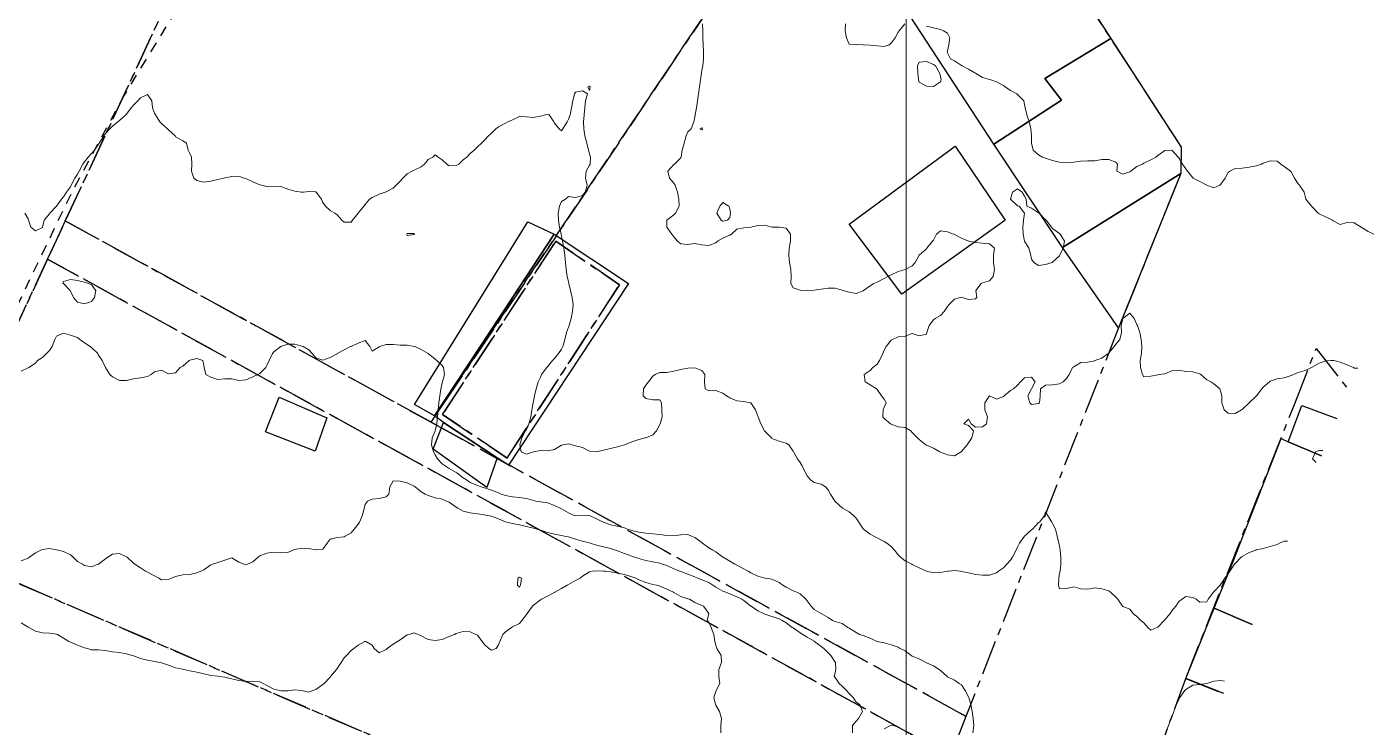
# Model space of a CAD drawing. Header units: centimetres. Extents: x 0 to 642158, y -847 to 649707.
# Drawn here: x 617604.1 to 617699.9, y 620588.1 to 620638 of the extents above; entities that cross this region are included whole.
import ezdxf

# ---------------------------------------------------------------- set-up
doc = ezdxf.new("R2010")
doc.units = ezdxf.units.CM
doc.header["$MEASUREMENT"] = 0
doc.linetypes.add('CENTERX2', pattern=[4, 2.5, -0.5, 0.5, -0.5])
doc.linetypes.add('JIS_02_0.7', pattern=[1.35, 0.75, -0.6])
for name, color, linetype, lineweight in [('MEV_grille', 254, 'Continuous', 9), ('WAL_parcellaire agricole', 7, 'JIS_02_0.7', 25), ('WAL_topographie 0.5', 253, 'Continuous', 20)]:
    doc.layers.add(name, color=color, linetype=linetype, lineweight=lineweight)
doc.layers.add('SPW_batiments', color=7, linetype='Continuous')
doc.layers.add('SPW_parcellaire cadastral', color=7, linetype='CENTERX2', lineweight=25, true_color=0xff0542)

# ---------------------------------------------------------------- blocks, each defined once
blk = doc.blocks.new('*U112')
at = {"layer": 'MEV_grille', "transparency": 33554687}
blk.add_lwpolyline([(0, 1825.476), (0, -1825.476)], dxfattribs=at)
blk = doc.blocks.new('*U113')
at = {"layer": 'MEV_grille', "color": 0, "linetype": 'ByBlock', "lineweight": -2, "transparency": 16777216}
blk.add_blockref('*U112', (2300, 0), dxfattribs=at)

msp = doc.modelspace()

# ---------------------------------------------------------------- linework, layer by layer
at = {"layer": 'SPW_batiments'}
for points in [[(617681.401, 620637.194), (617676.694, 620634.351), (617677.874, 620632.794), (617673.062, 620629.675), (617663.461, 620644.372), (617665.099, 620645.418), (617672.86, 620650.374), (617681.401, 620637.194)], [(617686.413, 620629.458), (617686.379, 620627.575), (617677.954, 620622.309), (617673.062, 620629.675), (617677.874, 620632.794), (617676.694, 620634.351), (617681.401, 620637.194), (617686.413, 620629.458)], [(617673.864, 620624.257), (617673.669, 620624.117), (617666.497, 620618.973), (617662.747, 620623.973), (617670.313, 620629.523), (617673.864, 620624.257)], [(617681.947, 620616.575), (617677.954, 620622.309), (617686.379, 620627.575), (617681.947, 620616.575)], [(617631.764, 620611.119), (617639.84, 620624.128), (617641.73, 620623.253), (617638.677, 620618.622), (617633.199, 620610.311), (617631.764, 620611.119)], [(617647.014, 620619.755), (617638.466, 620606.803), (617637.669, 620607.328), (617633.847, 620609.847), (617633.199, 620610.311), (617638.677, 620618.622), (617641.73, 620623.253), (617647.014, 620619.755)], [(617625.532, 620610.168), (617624.682, 620607.801), (617621.149, 620609.168), (617622.132, 620611.651), (617625.532, 620610.168)], [(617696.412, 620607.471), (617694.047, 620608.474), (617695.015, 620611.06), (617697.507, 620610.135)], [(617637.669, 620607.328), (617636.932, 620605.22), (617633.099, 620607.936), (617633.847, 620609.847), (617637.669, 620607.328)], [(617691.471, 620595.452), (617688.767, 620596.614), (617690.099, 620599.893), (617693.531, 620608.693), (617694.047, 620608.474)], [(617694.047, 620608.474), (617696.412, 620607.471)], [(617689.448, 620590.529), (617687.046, 620591.484), (617686.733, 620591.609), (617688.767, 620596.614), (617691.471, 620595.452)]]:
    msp.add_lwpolyline(points, dxfattribs=at)
at = {"layer": 'SPW_parcellaire cadastral'}
for points in [[(617622.857, 620723.826), (617655.062, 620676.161), (617614.776, 620641.119), (617606.885, 620624.196), (617605.627, 620621.473), (617596.3, 620601.495), (617586.311, 620580.074), (617577.709, 620561.628), (617569.756, 620544.573), (617560.782, 620525.328), (617557.046, 620517.316)], [(617666.408, 620659.639), (617632.949, 620609.869), (617606.885, 620624.196), (617614.776, 620641.119), (617655.062, 620676.161), (617666.408, 620659.639)], [(617632.949, 620609.869), (617666.408, 620659.639), (617672.815, 620650.342), (617686.413, 620629.458), (617686.379, 620627.575), (617681.948, 620616.575), (617671.07, 620588.914), (617632.949, 620609.869)], [(617632.949, 620609.869), (617671.07, 620588.914), (617669.965, 620586.105), (617605.627, 620621.473), (617606.885, 620624.196), (617632.949, 620609.869)], [(617633.774, 620610.421), (617638.371, 620607.312), (617646.374, 620619.648), (617641.844, 620622.757), (617633.774, 620610.421)], [(617633.774, 620610.421), (617641.844, 620622.757), (617646.374, 620619.648), (617638.371, 620607.312), (617633.774, 620610.421)], [(617664.431, 620572.164), (617596.3, 620601.495), (617605.627, 620621.473), (617669.965, 620586.105), (617664.431, 620572.164)], [(617689.448, 620590.529), (617686.733, 620591.609), (617694.525, 620611.242), (617696.036, 620615.116), (617698.341, 620612.162)], [(617664.431, 620572.164), (617655.922, 620551.275), (617586.311, 620580.074), (617596.3, 620601.495), (617664.431, 620572.164)], [(617683.225, 620581.941), (617686.733, 620591.609), (617689.448, 620590.529)]]:
    msp.add_lwpolyline(points, dxfattribs=at)
at = {"layer": 'WAL_parcellaire agricole'}
msp.add_lwpolyline([(617468.944, 620684.892), (617492.896, 620643.951), (617509.144, 620651.953), (617540.642, 620668.457), (617558.391, 620680.209), (617589.638, 620699.462), (617598.887, 620705.463), (617624.385, 620722.341), (617653.39, 620679.22), (617641.141, 620670.593), (617622.518, 620651.841), (617611.109, 620633.211), (617607.272, 620626.09), (617594.275, 620599.088), (617576.029, 620562.712), (617540.913, 620492.708)], dxfattribs=at)
at = {"layer": 'WAL_topographie 0.5'}
for points in [[(617652.288, 620638.25), (617652.314, 620637.75), (617652.33, 620637.25), (617652.341, 620636.75), (617652.358, 620636.25), (617652.378, 620635.75), (617652.326, 620635.25), (617652.25, 620634.938), (617652.218, 620634.75), (617652.15, 620634.25), (617652.076, 620633.75), (617652.013, 620633.25), (617651.942, 620632.75), (617651.863, 620632.25), (617651.779, 620631.75), (617651.75, 620631.583), (617651.689, 620631.25), (617651.483, 620630.75), (617651.25, 620630.544), (617651.128, 620630.25), (617650.984, 620629.75), (617650.843, 620629.25), (617650.776, 620628.75), (617650.75, 620628.697), (617650.303, 620628.25), (617650.25, 620628.22), (617649.819, 620627.75), (617649.937, 620627.25), (617650.25, 620626.893), (617650.353, 620626.75), (617650.52, 620626.25), (617650.607, 620625.75), (617650.642, 620625.25), (617650.361, 620624.75), (617650.25, 620624.628), (617649.766, 620624.25), (617649.762, 620623.75), (617650.113, 620623.25), (617650.25, 620623.056), (617650.512, 620622.75), (617650.75, 620622.561), (617651.25, 620622.524), (617651.75, 620622.604), (617652.25, 620622.5), (617652.75, 620622.441), (617653.25, 620622.646), (617653.375, 620622.75), (617653.75, 620622.974), (617654.25, 620623.193), (617654.354, 620623.25), (617654.75, 620623.606), (617655.25, 620623.698), (617655.75, 620623.75), (617655.75, 620623.75), (617656.25, 620623.884), (617656.75, 620623.9), (617657.25, 620623.76), (617657.75, 620623.75), (617657.75, 620623.75), (617658.25, 620623.681), (617658.579, 620623.25), (617658.558, 620622.75), (617658.475, 620622.25), (617658.455, 620621.75), (617658.509, 620621.25), (617658.591, 620620.75), (617658.614, 620620.25), (617658.59, 620619.75), (617658.75, 620619.434), (617659.25, 620619.265), (617659.75, 620619.25), (617660.25, 620619.275), (617660.75, 620619.336), (617661.25, 620619.421), (617661.75, 620619.411), (617662.25, 620619.268), (617662.306, 620619.25), (617662.75, 620619.117), (617663.25, 620619.042), (617663.75, 620619.212), (617663.783, 620619.25), (617664.25, 620619.583), (617664.519, 620619.75), (617664.75, 620619.836), (617665.25, 620620.094), (617665.513, 620620.25), (617665.75, 620620.372), (617666.25, 620620.588), (617666.75, 620620.75), (617666.75, 620620.75), (617667.25, 620621), (617667.444, 620621.25), (617667.75, 620621.75), (617667.75, 620621.75), (617668.25, 620622.219), (617668.281, 620622.25), (617668.7, 620622.75), (617668.75, 620622.836), (617668.973, 620623.25), (617669.25, 620623.49), (617669.75, 620623.431), (617670.183, 620623.25), (617670.25, 620623.223), (617670.75, 620622.976), (617671.25, 620622.762), (617671.306, 620622.75), (617671.75, 620622.665), (617672.25, 620622.615), (617672.75, 620622.56), (617673.11, 620622.25), (617673.025, 620621.75), (617673.035, 620621.25), (617673.115, 620620.75), (617673.009, 620620.25), (617672.75, 620619.941), (617672.25, 620619.781), (617672.167, 620619.75), (617671.777, 620619.25), (617671.847, 620618.75), (617671.75, 620618.646), (617671.25, 620618.607), (617670.806, 620618.75), (617670.75, 620618.763), (617670.678, 620618.75), (617670.25, 620618.635), (617669.865, 620618.25), (617669.75, 620618.1), (617669.531, 620617.75), (617669.25, 620617.46), (617668.889, 620617.25), (617668.75, 620617.164), (617668.457, 620616.75), (617668.296, 620616.25), (617668.25, 620616.125), (617667.75, 620616.018), (617667.25, 620616.192), (617666.75, 620615.992), (617666.25, 620615.939), (617665.845, 620615.75), (617665.75, 620615.717), (617665.375, 620615.25), (617665.25, 620615), (617665.141, 620614.75), (617664.919, 620614.25), (617664.75, 620614.005), (617664.436, 620613.75), (617664.25, 620613.539), (617663.827, 620613.25), (617663.897, 620612.75), (617664.25, 620612.536), (617664.694, 620612.25), (617664.75, 620612.187), (617665.054, 620611.75), (617665.25, 620611.5), (617665.395, 620611.25), (617665.25, 620610.929), (617665.181, 620610.75), (617665.14, 620610.25), (617665.25, 620610.116), (617665.705, 620609.75), (617665.75, 620609.724), (617666.25, 620609.54), (617666.75, 620609.492), (617667.145, 620609.25), (617667.25, 620609.139), (617667.618, 620608.75), (617667.75, 620608.625), (617668.219, 620608.25), (617668.25, 620608.226), (617668.75, 620608.02), (617669.204, 620607.75), (617669.25, 620607.728), (617669.75, 620607.529), (617670.25, 620607.469), (617670.729, 620607.75), (617670.75, 620607.788), (617671.15, 620608.25), (617671.25, 620608.4), (617671.5, 620608.75), (617671.6, 620609.25), (617671.25, 620609.639), (617670.917, 620609.75), (617671.25, 620610.083), (617671.45, 620609.75), (617671.75, 620609.5), (617672.25, 620609.536), (617672.531, 620609.75), (617672.604, 620610.25), (617672.424, 620610.75), (617672.417, 620611.25), (617672.75, 620611.75), (617672.75, 620611.75), (617672.75, 620611.75), (617673.25, 620611.513), (617673.75, 620611.697), (617673.803, 620611.75), (617674.25, 620612.119), (617674.464, 620612.25), (617674.75, 620612.5), (617674.972, 620612.75), (617675.25, 620613.013), (617675.75, 620613.083), (617676, 620612.75), (617675.75, 620612.25), (617675.75, 620612.25), (617675.487, 620611.75), (617675.625, 620611.25), (617675.75, 620611.132), (617676.25, 620611.187), (617676.317, 620611.25), (617676.354, 620611.75), (617676.375, 620612.25), (617676.75, 620612.511), (617677.25, 620612.536), (617677.75, 620612.588), (617678.011, 620612.75), (617678.25, 620612.97), (617678.434, 620613.25), (617678.663, 620613.75), (617678.75, 620613.817), (617679.25, 620614.107), (617679.75, 620614.149), (617680.25, 620614.243), (617680.264, 620614.25), (617680.75, 620614.434), (617681.204, 620614.75), (617681.25, 620614.8), (617681.63, 620615.25), (617681.75, 620615.418), (617682.044, 620615.75), (617682.17, 620616.25), (617682.136, 620616.75), (617682.243, 620617.25), (617682.25, 620617.26), (617682.75, 620617.622), (617683.063, 620617.25), (617683.25, 620616.83), (617683.289, 620616.75), (617683.476, 620616.25), (617683.553, 620615.75), (617683.597, 620615.25), (617683.574, 620614.75), (617683.5, 620614.25), (617683.504, 620613.75), (617683.659, 620613.25), (617683.75, 620613.102), (617684.25, 620613.15), (617684.75, 620613.239), (617684.833, 620613.25), (617685.25, 620613.321), (617685.75, 620613.529), (617686.25, 620613.579), (617686.75, 620613.472), (617687.25, 620613.454), (617687.75, 620613.319), (617687.815, 620613.25), (617688.25, 620612.885), (617688.528, 620612.75), (617688.75, 620612.596), (617689.159, 620612.25), (617689.25, 620612), (617689.317, 620611.75), (617689.3, 620611.25), (617689.464, 620610.75), (617689.75, 620610.5), (617690.25, 620610.483), (617690.712, 620610.75), (617690.75, 620610.774), (617691.25, 620611.234), (617691.268, 620611.25), (617691.75, 620611.707), (617691.789, 620611.75), (617692.16, 620612.25), (617692.25, 620612.356), (617692.698, 620612.75), (617692.75, 620612.792), (617693.25, 620612.946), (617693.75, 620613.031), (617694.25, 620613.184), (617694.424, 620613.25), (617694.75, 620613.394), (617695.25, 620613.54), (617695.689, 620613.75), (617695.75, 620613.777), (617696.25, 620614.072), (617696.75, 620614.234), (617697.083, 620614.25), (617697.25, 620614.258), (617697.283, 620614.25), (617697.75, 620614.147), (617698.25, 620613.96), (617698.686, 620613.75), (617698.75, 620613.718), (617699, 620613.718)], [(617662.497, 620638.25), (617662.453, 620637.75), (617662.557, 620637.25), (617662.75, 620636.797), (617663.25, 620636.756), (617663.75, 620636.75), (617663.75, 620636.75), (617664.25, 620636.723), (617664.75, 620636.66), (617665.25, 620636.634), (617665.607, 620636.75), (617665.75, 620636.853), (617666.022, 620637.25), (617666.25, 620637.656), (617666.32, 620637.75), (617666.713, 620638.25)], [(617668.25, 620638.078), (617668.75, 620637.954), (617669.25, 620637.83), (617669.472, 620637.75), (617669.75, 620637.571), (617669.917, 620637.25), (617669.844, 620636.75), (617669.75, 620636.321), (617669.735, 620636.25), (617669.75, 620636.167), (617669.978, 620635.75), (617670.25, 620635.592), (617670.75, 620635.278), (617670.796, 620635.25), (617671.25, 620635), (617671.704, 620634.75), (617671.75, 620634.722), (617672.25, 620634.408), (617672.75, 620634.276), (617672.85, 620634.25), (617673.25, 620634.117), (617673.75, 620633.838), (617673.875, 620633.75), (617674.25, 620633.5), (617674.7, 620633.25), (617674.75, 620633.205), (617675.205, 620632.75), (617675.25, 620632.5), (617675.295, 620632.25), (617675.417, 620631.75), (617675.583, 620631.25), (617675.708, 620630.75), (617675.75, 620630.251), (617675.75, 620630.25), (617675.75, 620629.75), (617675.875, 620629.25), (617676.25, 620628.904), (617676.536, 620628.75), (617676.75, 620628.667), (617677.25, 620628.512), (617677.75, 620628.393), (617678.25, 620628.345), (617678.75, 620628.39), (617679.25, 620628.457), (617679.75, 620628.474), (617680.25, 620628.49), (617680.75, 620628.566), (617681.25, 620628.572), (617681.75, 620628.375), (617681.875, 620628.25), (617681.821, 620627.75), (617682.25, 620627.519), (617682.75, 620627.706), (617682.813, 620627.75), (617683.25, 620628.068), (617683.65, 620628.25), (617683.75, 620628.303), (617684.25, 620628.546), (617684.594, 620628.75), (617684.75, 620628.854), (617685.25, 620629.217), (617685.75, 620629.236), (617686.199, 620628.75), (617686.25, 620628.694), (617686.508, 620628.25), (617686.75, 620627.901), (617686.862, 620627.75), (617687.25, 620627.261), (617687.264, 620627.25), (617687.75, 620627.007), (617688.25, 620626.75), (617688.25, 620626.75), (617688.75, 620626.565), (617689.155, 620626.75), (617689.25, 620626.819), (617689.541, 620627.25), (617689.75, 620627.641), (617689.889, 620627.75), (617690.25, 620627.936), (617690.75, 620627.966), (617691.25, 620628.019), (617691.75, 620628.115), (617692.135, 620628.25), (617692.25, 620628.31), (617692.75, 620628.487), (617693.25, 620628.447), (617693.51, 620628.25), (617693.75, 620628.068), (617694.206, 620627.75), (617694.25, 620627.694), (617694.479, 620627.25), (617694.75, 620626.837), (617694.85, 620626.75), (617695.181, 620626.25), (617695.25, 620625.964), (617695.304, 620625.75), (617695.71, 620625.25), (617695.75, 620625.202), (617696.182, 620624.75), (617696.25, 620624.703), (617696.75, 620624.479), (617697.208, 620624.25), (617697.25, 620624.217), (617697.75, 620623.95), (617698.25, 620624.083), (617698.75, 620624.06), (617699.25, 620623.75), (617699.25, 620623.75), (617699.75, 620623.44), (617700.146, 620623.25)], [(617669.25, 620634.1), (617669.315, 620634.25), (617669.25, 620634.5), (617669.198, 620634.75), (617668.909, 620635.25), (617668.75, 620635.345), (617668.25, 620635.556), (617667.75, 620635.5), (617667.625, 620635.25), (617667.645, 620634.75), (617667.689, 620634.25), (617667.75, 620634.09), (617668.25, 620633.804), (617668.75, 620633.775), (617669.25, 620634.1)], [(617604, 620624.75), (617604.25, 620624.35), (617604.273, 620624.25), (617604.417, 620623.75), (617604.75, 620623.483), (617605.25, 620623.738), (617605.255, 620623.75), (617605.381, 620624.25), (617605.75, 620624.7), (617605.784, 620624.75), (617606.25, 620625.25), (617606.25, 620625.25), (617606.609, 620625.75), (617606.75, 620625.925), (617606.959, 620626.25), (617607.25, 620626.64), (617607.31, 620626.75), (617607.574, 620627.25), (617607.75, 620627.534), (617607.868, 620627.75), (617608.142, 620628.25), (617608.25, 620628.401), (617608.525, 620628.75), (617608.75, 620629.009), (617608.974, 620629.25), (617609.25, 620629.67), (617609.302, 620629.75), (617609.631, 620630.25), (617609.75, 620630.42), (617610.051, 620630.75), (617610.25, 620630.96), (617610.638, 620631.25), (617610.75, 620631.347), (617611.207, 620631.75), (617611.25, 620631.806), (617611.583, 620632.25), (617611.75, 620632.456), (617612.049, 620632.75), (617612.25, 620632.961), (617612.75, 620633.2), (617613.05, 620632.75), (617613.104, 620632.25), (617613.25, 620631.882), (617613.313, 620631.75), (617613.632, 620631.25), (617613.75, 620631.128), (617614.162, 620630.75), (617614.25, 620630.687), (617614.706, 620630.25), (617614.75, 620630.196), (617615.25, 620629.896), (617615.519, 620629.75), (617615.632, 620629.25), (617615.75, 620629), (617615.868, 620628.75), (617615.902, 620628.25), (617615.882, 620627.75), (617616.044, 620627.25), (617616.25, 620627.091), (617616.75, 620626.956), (617617.25, 620627.021), (617617.75, 620627.147), (617618.194, 620627.25), (617618.25, 620627.264), (617618.75, 620627.36), (617619.25, 620627.383), (617619.625, 620627.25), (617619.75, 620627.215), (617620.25, 620626.973), (617620.75, 620626.779), (617620.861, 620626.75), (617621.25, 620626.651), (617621.75, 620626.672), (617622.25, 620626.65), (617622.75, 620626.469), (617623.25, 620626.321), (617623.687, 620626.25), (617623.75, 620626.242), (617623.85, 620626.25), (617624.25, 620626.291), (617624.75, 620626.264), (617624.774, 620626.25), (617625.148, 620625.75), (617625.25, 620625.512), (617625.417, 620625.25), (617625.75, 620624.944), (617626.083, 620624.75), (617626.25, 620624.644), (617626.601, 620624.25), (617626.75, 620624.113), (617627.25, 620624.105), (617627.348, 620624.25), (617627.75, 620624.75), (617627.75, 620624.75), (617628.167, 620625.25), (617628.25, 620625.359), (617628.571, 620625.75), (617628.75, 620625.864), (617629.25, 620626.112), (617629.682, 620626.25), (617629.75, 620626.273), (617630.25, 620626.538), (617630.454, 620626.75), (617630.75, 620627.031), (617630.952, 620627.25), (617631.25, 620627.558), (617631.599, 620627.75), (617631.75, 620627.804), (617632.25, 620628.046), (617632.486, 620628.25), (617632.75, 620628.575), (617633.073, 620628.75), (617633.25, 620628.907), (617633.454, 620628.75), (617633.75, 620628.55), (617634.066, 620628.25), (617634.25, 620628.129), (617634.75, 620628.148), (617634.922, 620628.25), (617635.25, 620628.542), (617635.492, 620628.75), (617635.75, 620629), (617636.026, 620629.25), (617636.25, 620629.474), (617636.536, 620629.75), (617636.75, 620629.964), (617637.046, 620630.25), (617637.25, 620630.454), (617637.558, 620630.75), (617637.75, 620630.901), (617638.25, 620631.162), (617638.425, 620631.25), (617638.75, 620631.394), (617639.25, 620631.628), (617639.75, 620631.625), (617640.25, 620631.562), (617640.75, 620631.65), (617641.1, 620631.75), (617641.25, 620631.788), (617641.365, 620631.75), (617641.71, 620631.25), (617641.75, 620631.167), (617642.083, 620630.75), (617642.25, 620630.618), (617642.336, 620630.75), (617642.654, 620631.25), (617642.75, 620631.442), (617642.868, 620631.75), (617642.969, 620632.25), (617643.06, 620632.75), (617643.173, 620633.25), (617643.25, 620633.368), (617643.75, 620633.477), (617644.107, 620633.25), (617643.962, 620632.75), (617643.901, 620632.25), (617643.852, 620631.75), (617643.824, 620631.25), (617643.836, 620630.75), (617643.923, 620630.25), (617644.049, 620629.75), (617644.182, 620629.25), (617644.25, 620628.977), (617644.308, 620628.75), (617644.284, 620628.25), (617644.25, 620628.169), (617644.018, 620627.75), (617643.968, 620627.25), (617644.074, 620626.75), (617643.939, 620626.25), (617643.75, 620626.017), (617643.25, 620625.872), (617642.75, 620625.929), (617642.523, 620625.75), (617642.25, 620625.574), (617642.107, 620625.25), (617642.006, 620624.75), (617642.029, 620624.25), (617642.113, 620623.75), (617642.223, 620623.25), (617642.25, 620623.125), (617642.329, 620622.75), (617642.417, 620622.25), (617642.497, 620621.75), (617642.545, 620621.25), (617642.577, 620620.75), (617642.66, 620620.25), (617642.75, 620619.875), (617642.781, 620619.75), (617642.899, 620619.25), (617643.005, 620618.75), (617643.068, 620618.25), (617643.043, 620617.75), (617642.942, 620617.25), (617642.792, 620616.75), (617642.75, 620616.63), (617642.608, 620616.25), (617642.486, 620615.75), (617642.341, 620615.25), (617642.25, 620615.074), (617642.042, 620614.75), (617641.75, 620614.413), (617641.606, 620614.25), (617641.25, 620613.81), (617641.203, 620613.75), (617640.833, 620613.25), (617640.75, 620613.083), (617640.589, 620612.75), (617640.443, 620612.25), (617640.335, 620611.75), (617640.25, 620611.365), (617640.224, 620611.25), (617640.135, 620610.75), (617640.054, 620610.25), (617639.921, 620609.75), (617639.75, 620609.344), (617639.692, 620609.25), (617639.433, 620608.75), (617639.286, 620608.25), (617639.37, 620607.75), (617639.75, 620607.586), (617640.25, 620607.75), (617640.25, 620607.75), (617640.75, 620607.839), (617641.25, 620607.821), (617641.75, 620607.931), (617642.25, 620608.231), (617642.361, 620608.25), (617642.75, 620608.316), (617643, 620608.25), (617643.25, 620608.191), (617643.75, 620608.056), (617644.25, 620607.809), (617644.75, 620607.763), (617645.25, 620607.87), (617645.75, 620607.983), (617646.25, 620608.108), (617646.75, 620608.25), (617646.75, 620608.25), (617647.25, 620608.454), (617647.75, 620608.635), (617648.217, 620608.75), (617648.25, 620608.759), (617648.75, 620608.959), (617649.022, 620609.25), (617649.25, 620609.706), (617649.283, 620609.75), (617649.431, 620610.25), (617649.402, 620610.75), (617649.375, 620611.25), (617649.25, 620611.461), (617648.75, 620611.46), (617648.25, 620611.548), (617648.076, 620611.75), (617648.083, 620612.25), (617648.25, 620612.5), (617648.45, 620612.75), (617648.75, 620613.132), (617648.921, 620613.25), (617649.25, 620613.399), (617649.75, 620613.405), (617650.25, 620613.489), (617650.75, 620613.628), (617651.25, 620613.702), (617651.75, 620613.732), (617652.25, 620613.546), (617652.474, 620613.25), (617652.442, 620612.75), (617652.476, 620612.25), (617652.75, 620612.092), (617653.25, 620612.116), (617653.75, 620611.94), (617654.018, 620611.75), (617654.25, 620611.601), (617654.75, 620611.388), (617655.25, 620611.33), (617655.7, 620611.25), (617655.75, 620611.24), (617656.066, 620610.75), (617656.25, 620610.297), (617656.267, 620610.25), (617656.45, 620609.75), (617656.722, 620609.25), (617656.75, 620609.214), (617657.214, 620608.75), (617657.25, 620608.714), (617657.75, 620608.511), (617658.25, 620608.365), (617658.452, 620608.25), (617658.75, 620607.804), (617658.776, 620607.75), (617659.079, 620607.25), (617659.25, 620607.005), (617659.407, 620606.75), (617659.639, 620606.25), (617659.75, 620606.046), (617659.992, 620605.75), (617660.25, 620605.575), (617660.75, 620605.459), (617661.06, 620605.25), (617661.25, 620605.038), (617661.431, 620604.75), (617661.731, 620604.25), (617661.75, 620604.221), (617662.25, 620603.759), (617662.266, 620603.75), (617662.75, 620603.477), (617663.041, 620603.25), (617663.25, 620603.025), (617663.44, 620602.75), (617663.75, 620602.276), (617663.77, 620602.25), (617664.25, 620601.895), (617664.5, 620601.75), (617664.75, 620601.627), (617665.25, 620601.356), (617665.427, 620601.25), (617665.75, 620601.004), (617665.992, 620600.75), (617666.25, 620600.41), (617666.407, 620600.25), (617666.75, 620599.996), (617667.222, 620599.75), (617667.25, 620599.736), (617667.75, 620599.486), (617668.25, 620599.25), (617668.25, 620599.25), (617668.75, 620599.125), (617669.25, 620599.154), (617669.75, 620599.243), (617669.821, 620599.25), (617670.25, 620599.291), (617670.679, 620599.25), (617670.75, 620599.242), (617671.25, 620599.125), (617671.75, 620599.016), (617672.25, 620598.962), (617672.75, 620598.975), (617673.25, 620599.135), (617673.398, 620599.25), (617673.75, 620599.481), (617673.998, 620599.75), (617674.25, 620600.043), (617674.384, 620600.25), (617674.649, 620600.75), (617674.75, 620600.963), (617674.896, 620601.25), (617675.25, 620601.744), (617675.256, 620601.75), (617675.75, 620602.208), (617675.815, 620602.25), (617676.25, 620602.715), (617676.313, 620602.75), (617676.687, 620603.25), (617676.75, 620603.487), (617676.882, 620603.25), (617677.187, 620602.75), (617677.25, 620602.659), (617677.446, 620602.25), (617677.564, 620601.75), (617677.686, 620601.25), (617677.75, 620601.036), (617677.795, 620600.75), (617677.832, 620600.25), (617677.84, 620599.75), (617677.786, 620599.25), (617677.75, 620599.103), (617677.685, 620598.75), (617677.674, 620598.25), (617677.75, 620597.989), (617678.25, 620598.019), (617678.75, 620598.13), (617679.25, 620598), (617679.75, 620597.97), (617680.25, 620598.056), (617680.75, 620597.991), (617681.25, 620597.844), (617681.381, 620597.75), (617681.75, 620597.41), (617681.888, 620597.25), (617682.231, 620596.75), (617682.25, 620596.729), (617682.75, 620596.556), (617683, 620596.25), (617683.25, 620596.021), (617683.533, 620595.75), (617683.75, 620595.571), (617684.04, 620595.25), (617684.25, 620595.04), (617684.683, 620595.25), (617684.75, 620595.272), (617685.189, 620595.75), (617685.25, 620595.798), (617685.628, 620596.25), (617685.75, 620596.434), (617686.022, 620596.75), (617686.25, 620597.101), (617686.479, 620597.25), (617686.75, 620597.441), (617687.25, 620597.371), (617687.485, 620597.25), (617687.75, 620597.036), (617688.25, 620597.062), (617688.344, 620597.25), (617688.708, 620597.75), (617688.75, 620597.783), (617689.18, 620598.25), (617689.25, 620598.323), (617689.527, 620598.75), (617689.75, 620599.061), (617689.877, 620599.25), (617690.214, 620599.75), (617690.25, 620599.798), (617690.693, 620600.25), (617690.75, 620600.299), (617691.25, 620600.583), (617691.721, 620600.75), (617691.75, 620600.765), (617692.25, 620600.88), (617692.75, 620601), (617693.25, 620601.145), (617693.416, 620601.25), (617693.75, 620601.398), (617694, 620601.398)], [(617644.303, 620633.75), (617644.25, 620633.5), (617644.125, 620633.75), (617644.25, 620633.809), (617644.303, 620633.75)], [(617652.295, 620630.75), (617652.25, 620630.685), (617652.113, 620630.75), (617652.25, 620630.829), (617652.295, 620630.75)], [(617676.75, 620621.104), (617677.217, 620621.25), (617677.25, 620621.265), (617677.75, 620621.704), (617677.766, 620621.75), (617678, 620622.25), (617678.096, 620622.75), (617677.793, 620623.25), (617677.75, 620623.295), (617677.25, 620623.654), (617677.167, 620623.75), (617676.783, 620624.25), (617676.75, 620624.286), (617676.286, 620624.75), (617676.25, 620624.783), (617675.75, 620625.107), (617675.417, 620625.25), (617675.355, 620625.75), (617675.25, 620625.96), (617675.088, 620626.25), (617674.75, 620626.48), (617674.379, 620626.25), (617674.25, 620625.75), (617674.75, 620625.267), (617674.875, 620625.25), (617675.25, 620624.75), (617675.25, 620624.75), (617675.25, 620624.75), (617675.184, 620624.25), (617675.121, 620623.75), (617675.143, 620623.25), (617675.25, 620622.75), (617675.25, 620622.75), (617675.552, 620622.25), (617675.698, 620621.75), (617675.75, 620621.481), (617675.9, 620621.25), (617676.25, 620621.028), (617676.75, 620621.104)], [(617654.083, 620624.25), (617653.75, 620624.187), (617653.63, 620624.25), (617653.321, 620624.75), (617653.529, 620625.25), (617653.75, 620625.507), (617654.182, 620625.25), (617654.25, 620625.062), (617654.286, 620624.75), (617654.25, 620624.438), (617654.083, 620624.25)], [(617631.75, 620623.233), (617631.76, 620623.25), (617631.75, 620623.294), (617631.25, 620623.299), (617631.218, 620623.25), (617631.25, 620623.172), (617631.75, 620623.233)], [(617608.962, 620618.75), (617608.75, 620618.468), (617608.25, 620618.295), (617607.75, 620618.404), (617607.463, 620618.75), (617607.25, 620619.204), (617607.222, 620619.25), (617606.75, 620619.736), (617606.708, 620619.75), (617606.75, 620619.875), (617607.25, 620620.033), (617607.75, 620619.956), (617608.25, 620619.847), (617608.545, 620619.75), (617608.75, 620619.656), (617609.055, 620619.25), (617608.962, 620618.75)], [(617603.75, 620613.509), (617604.25, 620613.742), (617604.274, 620613.75), (617604.75, 620614.073), (617604.912, 620614.25), (617605.25, 620614.48), (617605.55, 620614.75), (617605.75, 620614.981), (617605.937, 620615.25), (617606.143, 620615.75), (617606.25, 620616), (617606.75, 620616.206), (617607.25, 620616.065), (617607.75, 620615.892), (617607.929, 620615.75), (617608.25, 620615.525), (617608.653, 620615.25), (617608.75, 620615.173), (617609.199, 620614.75), (617609.25, 620614.636), (617609.507, 620614.25), (617609.75, 620613.75), (617609.75, 620613.75), (617610.06, 620613.25), (617610.25, 620613.107), (617610.75, 620612.833), (617611.25, 620612.833), (617611.75, 620612.956), (617612.25, 620613.017), (617612.75, 620613.125), (617613.009, 620613.25), (617613.25, 620613.45), (617613.75, 620613.573), (617614.25, 620613.321), (617614.75, 620613.385), (617615.079, 620613.75), (617615.25, 620613.858), (617615.714, 620614.25), (617615.75, 620614.273), (617616.25, 620614.396), (617616.676, 620614.25), (617616.75, 620613.917), (617616.773, 620613.75), (617616.893, 620613.25), (617617.25, 620613.062), (617617.75, 620612.908), (617618.25, 620612.961), (617618.75, 620612.958), (617619.25, 620612.825), (617619.75, 620612.87), (617620.25, 620613.098), (617620.604, 620613.25), (617620.75, 620613.333), (617621.167, 620613.75), (617621.25, 620613.902), (617621.41, 620614.25), (617621.659, 620614.75), (617621.75, 620614.888), (617622.25, 620615.25), (617622.25, 620615.25), (617622.75, 620615.427), (617623.25, 620615.417), (617623.75, 620615.283), (617623.833, 620615.25), (617624.25, 620615.023), (617624.49, 620614.75), (617624.75, 620614.454), (617625.25, 620614.293), (617625.75, 620614.476), (617626.25, 620614.742), (617626.265, 620614.75), (617626.75, 620615.008), (617627.22, 620615.25), (617627.25, 620615.266), (617627.75, 620615.5), (617628.25, 620615.679), (617628.583, 620615.25), (617628.75, 620614.917), (617629.25, 620615.227), (617629.306, 620615.25), (617629.75, 620615.41), (617630.25, 620615.393), (617630.75, 620615.35), (617631.25, 620615.341), (617631.75, 620615.267), (617631.788, 620615.25), (617632.25, 620615.043), (617632.75, 620614.75), (617632.75, 620614.75), (617633.25, 620614.357), (617633.375, 620614.25), (617633.75, 620613.895), (617633.85, 620613.75), (617633.903, 620613.25), (617633.777, 620612.75), (617633.75, 620612.678), (617633.653, 620612.25), (617633.581, 620611.75), (617633.515, 620611.25), (617633.456, 620610.75), (617633.416, 620610.25), (617633.368, 620609.75), (617633.25, 620609.25), (617633.25, 620609.25), (617633.04, 620608.75), (617632.99, 620608.25), (617633.125, 620607.75), (617633.25, 620607.531), (617633.401, 620607.25), (617633.75, 620606.896), (617633.953, 620606.75), (617634.25, 620606.561), (617634.75, 620606.276), (617634.785, 620606.25), (617635.25, 620605.909), (617635.472, 620605.75), (617635.75, 620605.575), (617636.25, 620605.344), (617636.533, 620605.25), (617636.75, 620605.18), (617637.25, 620605.022), (617637.75, 620604.826), (617637.945, 620604.75), (617638.25, 620604.65), (617638.75, 620604.541), (617639.25, 620604.501), (617639.75, 620604.432), (617640.25, 620604.285), (617640.427, 620604.25), (617640.75, 620604.198), (617641.25, 620604.11), (617641.75, 620603.933), (617642.145, 620603.75), (617642.25, 620603.701), (617642.75, 620603.409), (617643.091, 620603.25), (617643.25, 620603.203), (617643.75, 620603.25), (617643.75, 620603.25), (617643.75, 620603.25), (617644.25, 620603.228), (617644.75, 620602.971), (617645.21, 620602.75), (617645.25, 620602.736), (617645.75, 620602.564), (617646.25, 620602.458), (617646.75, 620602.337), (617646.944, 620602.25), (617647.25, 620602.143), (617647.75, 620602.033), (617648.25, 620601.97), (617648.75, 620601.909), (617649.25, 620601.859), (617649.75, 620601.803), (617650.25, 620601.773), (617650.75, 620601.838), (617651.25, 620601.864), (617651.51, 620601.75), (617651.75, 620601.658), (617652.25, 620601.286), (617652.299, 620601.25), (617652.75, 620600.925), (617653.032, 620600.75), (617653.25, 620600.629), (617653.75, 620600.259), (617653.763, 620600.25), (617654.25, 620599.966), (617654.606, 620599.75), (617654.75, 620599.671), (617655.25, 620599.424), (617655.562, 620599.25), (617655.75, 620599.137), (617656.25, 620598.888), (617656.75, 620598.754), (617656.778, 620598.75), (617657.25, 620598.679), (617657.75, 620598.445), (617658.028, 620598.25), (617658.25, 620598.104), (617658.75, 620597.856), (617659.02, 620597.75), (617659.25, 620597.642), (617659.673, 620597.25), (617659.75, 620597.133), (617660.032, 620596.75), (617660.25, 620596.534), (617660.75, 620596.25), (617660.75, 620596.25), (617661.25, 620595.96), (617661.572, 620595.75), (617661.75, 620595.673), (617662.25, 620595.521), (617662.65, 620595.25), (617662.75, 620595.194), (617663.25, 620594.888), (617663.492, 620594.75), (617663.75, 620594.679), (617664.25, 620594.475), (617664.727, 620594.25), (617664.75, 620594.242), (617665.25, 620594.146), (617665.75, 620594.016), (617666.25, 620593.841), (617666.386, 620593.75), (617666.75, 620593.583), (617667.166, 620593.25), (617667.25, 620593.195), (617667.75, 620593), (617668.221, 620592.75), (617668.25, 620592.736), (617668.75, 620592.5), (617669.17, 620592.25), (617669.25, 620592.188), (617669.735, 620591.75), (617669.75, 620591.736), (617670.25, 620591.48), (617670.597, 620591.25), (617670.75, 620591.15), (617671.015, 620590.75), (617671.25, 620590.308), (617671.275, 620590.25), (617671.424, 620589.75), (617671.527, 620589.25), (617671.599, 620588.75), (617671.63, 620588.25), (617671.563, 620587.75)], [(617696.003, 620607), (617696, 620607.007), (617695.769, 620607.25), (617695.989, 620607.75), (617696.25, 620607.857), (617696.5, 620607.857)], [(617603.75, 620599.986), (617604.25, 620600.185), (617604.325, 620600.25), (617604.75, 620600.553), (617605.132, 620600.75), (617605.25, 620600.806), (617605.75, 620600.861), (617606.25, 620600.773), (617606.35, 620600.75), (617606.75, 620600.648), (617607.25, 620600.406), (617607.444, 620600.25), (617607.75, 620599.936), (617608.111, 620599.75), (617608.25, 620599.667), (617608.75, 620599.569), (617609.214, 620599.75), (617609.25, 620599.762), (617609.75, 620600.128), (617609.922, 620600.25), (617610.25, 620600.466), (617610.75, 620600.515), (617611.25, 620600.273), (617611.287, 620600.25), (617611.75, 620599.833), (617611.846, 620599.75), (617612.25, 620599.481), (617612.596, 620599.25), (617612.75, 620599.173), (617613.25, 620598.913), (617613.55, 620598.75), (617613.75, 620598.648), (617614.25, 620598.665), (617614.46, 620598.75), (617614.75, 620598.87), (617615.25, 620598.982), (617615.75, 620599.024), (617616.25, 620599.135), (617616.555, 620599.25), (617616.75, 620599.338), (617617.25, 620599.7), (617617.386, 620599.75), (617617.75, 620599.868), (617618.25, 620600.038), (617618.75, 620600.208), (617619.25, 620599.905), (617619.625, 620599.75), (617619.75, 620599.715), (617619.865, 620599.75), (617620.25, 620599.929), (617620.625, 620600.25), (617620.75, 620600.336), (617621.25, 620600.536), (617621.75, 620600.598), (617622.25, 620600.55), (617622.75, 620600.583), (617623.103, 620600.75), (617623.25, 620600.795), (617623.75, 620600.89), (617624.25, 620600.86), (617624.75, 620600.775), (617625.25, 620600.829), (617625.558, 620601.25), (617625.75, 620601.544), (617626.25, 620601.65), (617626.75, 620601.702), (617626.827, 620601.75), (617627.25, 620601.984), (617627.481, 620602.25), (617627.75, 620602.613), (617627.842, 620602.75), (617628.067, 620603.25), (617628.188, 620603.75), (617628.25, 620604), (617628.417, 620604.25), (617628.75, 620604.388), (617629.25, 620604.426), (617629.75, 620604.555), (617629.94, 620604.75), (617630.01, 620605.25), (617630.25, 620605.679), (617630.75, 620605.671), (617631.25, 620605.541), (617631.75, 620605.31), (617631.829, 620605.25), (617632.25, 620604.906), (617632.529, 620604.75), (617632.75, 620604.645), (617633.25, 620604.487), (617633.75, 620604.375), (617634.063, 620604.25), (617634.25, 620604.161), (617634.75, 620603.823), (617634.871, 620603.75), (617635.25, 620603.528), (617635.75, 620603.418), (617636.25, 620603.349), (617636.75, 620603.264), (617636.828, 620603.25), (617637.25, 620603.161), (617637.75, 620602.974), (617638.25, 620602.774), (617638.343, 620602.75), (617638.75, 620602.655), (617639.25, 620602.565), (617639.75, 620602.447), (617640.25, 620602.325), (617640.487, 620602.25), (617640.75, 620602.179), (617641.25, 620602.017), (617641.75, 620601.892), (617642.25, 620601.797), (617642.456, 620601.75), (617642.75, 620601.693), (617643.25, 620601.543), (617643.75, 620601.402), (617644.25, 620601.265), (617644.297, 620601.25), (617644.75, 620601.107), (617645.25, 620600.991), (617645.75, 620600.869), (617646.093, 620600.75), (617646.25, 620600.694), (617646.75, 620600.508), (617647.25, 620600.324), (617647.461, 620600.25), (617647.75, 620600.16), (617648.25, 620600.012), (617648.75, 620599.911), (617649.25, 620599.823), (617649.456, 620599.75), (617649.75, 620599.649), (617650.25, 620599.431), (617650.685, 620599.25), (617650.75, 620599.225), (617651.25, 620599.049), (617651.75, 620598.841), (617651.957, 620598.75), (617652.25, 620598.641), (617652.75, 620598.439), (617653.044, 620598.25), (617653.25, 620598.12), (617653.75, 620597.841), (617653.956, 620597.75), (617654.25, 620597.629), (617654.75, 620597.418), (617655.108, 620597.25), (617655.25, 620597.168), (617655.75, 620596.77), (617655.777, 620596.75), (617656.25, 620596.425), (617656.645, 620596.25), (617656.75, 620596.197), (617657.25, 620596.018), (617657.75, 620595.848), (617657.964, 620595.75), (617658.25, 620595.574), (617658.697, 620595.25), (617658.75, 620595.208), (617659.25, 620594.857), (617659.447, 620594.75), (617659.75, 620594.559), (617660.25, 620594.273), (617660.287, 620594.25), (617660.75, 620593.895), (617660.933, 620593.75), (617661.25, 620593.43), (617661.442, 620593.25), (617661.75, 620592.779), (617661.778, 620592.75), (617661.795, 620592.25), (617661.75, 620592.023), (617661.682, 620591.75), (617661.75, 620591.686), (617662.047, 620591.25), (617662.25, 620591.063), (617662.559, 620590.75), (617662.75, 620590.543), (617663.043, 620590.25), (617663.25, 620589.928), (617663.508, 620589.75), (617663.692, 620589.25), (617663.404, 620588.75), (617663.25, 620588.576), (617662.982, 620588.25), (617662.976, 620587.75)], [(617603.75, 620595.585), (617604.25, 620595.266), (617604.288, 620595.25), (617604.75, 620594.982), (617605.25, 620594.854), (617605.75, 620594.833), (617606.25, 620594.778), (617606.318, 620594.75), (617606.75, 620594.479), (617607.137, 620594.25), (617607.25, 620594.187), (617607.75, 620593.976), (617608.25, 620593.797), (617608.476, 620593.75), (617608.75, 620593.653), (617609.25, 620593.649), (617609.75, 620593.595), (617610.25, 620593.51), (617610.75, 620593.46), (617611.25, 620593.372), (617611.66, 620593.25), (617611.75, 620593.214), (617612.25, 620593.04), (617612.75, 620592.908), (617613.25, 620592.81), (617613.629, 620592.75), (617613.75, 620592.728), (617614.25, 620592.555), (617614.75, 620592.37), (617615.25, 620592.268), (617615.335, 620592.25), (617615.75, 620592.163), (617616.25, 620592.064), (617616.75, 620591.952), (617617.25, 620591.828), (617617.75, 620591.768), (617617.897, 620591.75), (617618.25, 620591.703), (617618.75, 620591.574), (617619.25, 620591.456), (617619.75, 620591.392), (617620.25, 620591.411), (617620.75, 620591.382), (617620.986, 620591.25), (617621.25, 620591.113), (617621.75, 620590.852), (617622.164, 620590.75), (617622.25, 620590.729), (617622.75, 620590.73), (617622.904, 620590.75), (617623.25, 620590.807), (617623.75, 620590.75), (617623.75, 620590.75), (617624.25, 620590.645), (617624.526, 620590.75), (617624.75, 620590.82), (617625.25, 620591.187), (617625.329, 620591.25), (617625.75, 620591.707), (617625.794, 620591.75), (617626.211, 620592.25), (617626.25, 620592.31), (617626.537, 620592.75), (617626.75, 620593.072), (617626.917, 620593.25), (617627.25, 620593.606), (617627.457, 620593.75), (617627.75, 620593.995), (617628.231, 620594.25), (617628.25, 620594.268), (617628.296, 620594.25), (617628.75, 620593.972), (617628.898, 620593.75), (617629.25, 620593.433), (617629.75, 620593.676), (617629.831, 620593.75), (617630.25, 620594.055), (617630.569, 620594.25), (617630.75, 620594.37), (617631.25, 620594.71), (617631.393, 620594.75), (617631.75, 620594.856), (617632.044, 620594.75), (617632.25, 620594.655), (617632.75, 620594.383), (617633.25, 620594.316), (617633.75, 620594.375), (617634.25, 620594.604), (617634.625, 620594.75), (617634.75, 620594.809), (617635.25, 620594.95), (617635.75, 620594.944), (617636.15, 620594.75), (617636.25, 620594.687), (617636.6, 620594.25), (617636.75, 620594.036), (617637.066, 620593.75), (617637.25, 620593.637), (617637.6, 620593.75), (617637.75, 620594), (617637.844, 620594.25), (617638.062, 620594.75), (617638.25, 620594.926), (617638.673, 620595.25), (617638.75, 620595.279), (617639.25, 620595.528), (617639.414, 620595.75), (617639.75, 620596.177), (617639.805, 620596.25), (617640.172, 620596.75), (617640.25, 620596.821), (617640.75, 620597.206), (617640.818, 620597.25), (617641.25, 620597.474), (617641.75, 620597.739), (617641.773, 620597.75), (617642.25, 620598.016), (617642.659, 620598.25), (617642.75, 620598.311), (617643.25, 620598.592), (617643.571, 620598.75), (617643.75, 620598.89), (617644.25, 620599.2), (617644.459, 620599.25), (617644.75, 620599.285), (617645.25, 620599.262), (617645.386, 620599.25), (617645.75, 620599.199), (617646.25, 620599.118), (617646.75, 620599.012), (617647.25, 620598.854), (617647.547, 620598.75), (617647.75, 620598.647), (617648.25, 620598.442), (617648.75, 620598.299), (617649.009, 620598.25), (617649.25, 620598.179), (617649.75, 620597.961), (617650.24, 620597.75), (617650.25, 620597.742), (617650.75, 620597.46), (617651.25, 620597.288), (617651.365, 620597.25), (617651.75, 620597.016), (617652.25, 620596.808), (617652.365, 620596.75), (617652.75, 620596.25), (617652.75, 620596.25), (617652.75, 620596.25), (617652.625, 620595.75), (617652.75, 620595.617), (617652.917, 620595.25), (617653.104, 620594.75), (617653.165, 620594.25), (617653.25, 620593.981), (617653.312, 620593.75), (617653.632, 620593.25), (617653.658, 620592.75), (617653.468, 620592.25), (617653.454, 620591.75), (617653.528, 620591.25), (617653.28, 620590.75), (617653.25, 620590.691), (617653.116, 620590.25), (617653.225, 620589.75), (617653.25, 620589.702), (617653.5, 620589.25), (617653.66, 620588.75), (617653.609, 620588.25), (617653.609, 620587.75)], [(617639.324, 620598.25), (617639.25, 620598.107), (617639.117, 620598.25), (617639.143, 620598.75), (617639.25, 620598.82), (617639.408, 620598.75), (617639.324, 620598.25)], [(617685.299, 620587.75), (617685.517, 620588.25), (617685.705, 620588.75), (617685.75, 620588.858), (617685.89, 620589.25), (617686.084, 620589.75), (617686.25, 620590.112), (617686.318, 620590.25), (617686.674, 620590.75), (617686.75, 620590.835), (617687.25, 620591.126), (617687.75, 620591.18), (617688.25, 620591.25), (617688.25, 620591.25), (617688.75, 620591.409), (617689.25, 620591.459), (617689.5, 620591.409)], [(617665.25, 620588.015), (617665.693, 620588.25), (617665.75, 620588.282), (617665.893, 620588.25), (617666.25, 620588.134)]]:
    msp.add_lwpolyline(points, dxfattribs=at)

# ---------------------------------------------------------------- block references
at = {"layer": 'MEV_grille', "transparency": 33554687}
msp.add_blockref('*U113', (615366.814, 620593.644), dxfattribs=at)

doc.saveas('drawing.dxf')
